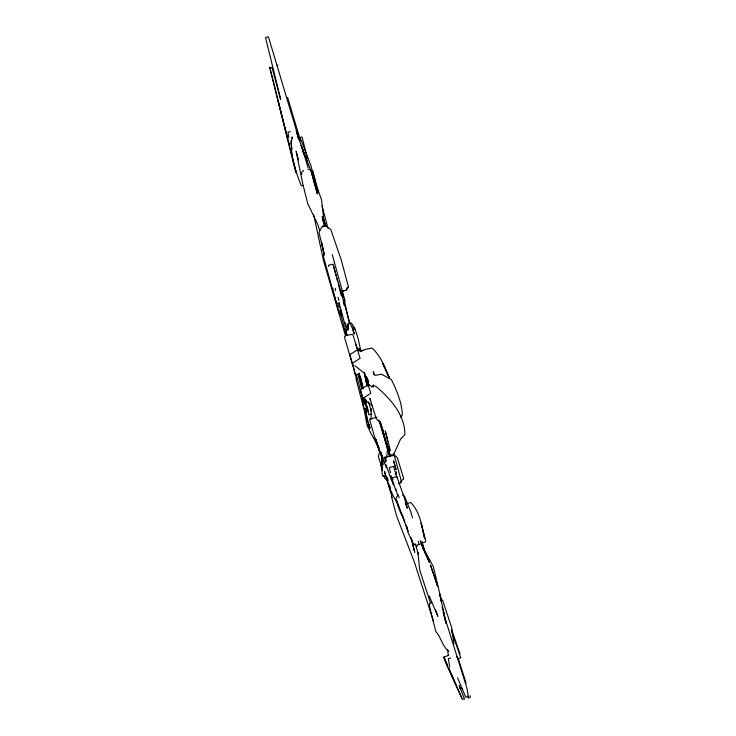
<?xml version="1.0" encoding="UTF-8"?>
<svg xmlns="http://www.w3.org/2000/svg" width="736" height="736" viewBox="0 0 736 736"><rect width="100%" height="100%" fill="white"/><g stroke="black" fill="none" stroke-linecap="round" stroke-linejoin="round"><path stroke-width="1.1" d="M448.353 655.62L447.543 649.4M371.202 408.351L371.036 419.299M396.612 471.776L396.483 473.736L395.333 474.03M332.92 288.19L332.902 289.883M372.839 386.989L373.29 384.891L373.4 387.007M453.376 645.555L453.836 643.595L451.582 627.274L442.502 599.95L440.441 600.65L441.076 599.04L433.302 566.545L424.626 550.546L421.746 541.098M379.748 451.159L378.396 456.734L382.38 468.952L380.733 462.99L382.37 474.683L382.959 476.339L385.443 475.925M303.398 185.417L301.282 185.849C295.357 170.669 289.276 153.272 292.109 136.868L292.413 138.267M392.941 455.97L400.623 438.987L404.809 434.755C405.214 414.791 390.163 398.526 375.884 386.326L373.667 385.839L371.79 386.694M303.664 170.347L301.613 172.5L301.815 174.432M400.255 417.238L402.307 415.15C401.976 402.61 396.75 390.632 391.35 379.491L381.487 374.238L374.854 375.434L373.336 371.671L373.667 374.458M345.8 290.205L348.45 286.966L341.256 260.02L330.758 229.43L325.974 225.989L321.761 227.102L319.001 232.539L324.309 254.674M400.366 481.749L403.742 478.75L397.403 457.93L393.263 453.79M277.196 65.688L277.987 65.062M346.619 288.199L348.45 286.966L346.104 290.288L342.148 291.336M352.599 363.133L360.042 358.34L357.632 350.051M365.396 402.426L363.096 403.779L366.62 423.016L367.871 426.825L369.288 428.113L367.227 425.012L370.613 432.832L378.939 447.681M360.493 351.642L365.203 349.416L372.085 348.054C380.825 356.049 385.14 367.402 389.445 378.157L385.241 369.049M344.209 301.604L345.055 300.996L332.249 254.601M462.236 688.326L460.11 688.905L459.227 685.566L464.536 699.108L462.245 699.2L446.246 663.992L444.084 657L448.693 655.325M457.617 658.886L460.791 657.828L451.656 631.46M398.36 483.644L401.359 482.752L401.074 480.13L394.202 455.032L385.811 457.249L386.216 461.306M346.647 335.312L352.792 334.356L357.558 349.977M383.53 457.829L386.722 456.982L387.578 448.482L378.93 420.1M371.597 414.046L368.883 414.791L364.357 398.424M290.297 131.661L287.997 132.287L288.788 137.733M336.968 303.517L339.287 302.892M359.536 373.695L355.424 374.808L344.374 336.582M335.423 288.392L335.395 290.6M341.559 291.327L344.742 290.481M340.989 315.827L341.826 315.606M406.833 503.599L410.798 502.55C420.155 512.265 421.866 525.946 424.654 538.504M422.105 542.892L425.114 542.092L425.748 541.107L421.121 523.066L424.608 538.402M450.653 658.058L448.344 658.656L449.696 666.816M359.794 375.406L359.076 375.599L362.13 388.645M363.032 398.25L362.314 398.434L363.897 404.901M376.906 417.183L369.536 419.134L376.464 443.836L382.462 456.973L380.448 451.821M382.665 456.412L381.947 456.596L380.751 452.051L382.49 462.153M389.013 455.262L390.926 454.765M392.665 454.903L390.08 455.575L387.311 448.73M322.69 219.484L324.263 225.777L322.212 226.237M360.631 350.667L363.271 350.226M358.837 349.333L360.208 349.122L360.87 350.649M349.959 323.141L351.182 323.233L352.673 324.521L353.519 327.768M288.917 143.64L269.707 67.252L272.118 67.666L280.517 99.139M307.906 169.234L310.85 170.053L317.336 193.844L311.328 171.92L301.079 145.406L307.059 161.524L302.625 149.583L308.145 167.817M364.872 398.673L363.354 398.185L370.788 393.236L368.175 385.02M415.058 544.75L413.356 543.702L408.204 532.965L406.272 525.164L407.965 531.318L402.022 514.979M402.804 515.918L401.552 515.154L397.836 505.65L397.136 501.271M402.564 495.08L404.552 496.22L410.955 512.238L412.464 517.804M360.824 351.587L358.119 349.471L349.839 354.623L352.424 363.777M354.872 365.691L363.74 372.738L368.405 381.662L367.411 378.405M372.462 405.895L363.29 398.746L360.346 389.776L368.727 384.348L371.827 386.888M297.519 137.126L301.41 140.87L310.859 165.536L315.422 182.114M387.578 480.994L384.716 478.253L383.778 475.539M448.758 651.314C442.189 646.199 441.25 637.542 435.795 631.451L429.732 607.31L429.493 603.391L431.609 602.986L430.146 601.938L419.741 570.133L417.919 552.313L418.425 554.328M287.592 97.437L300.518 140.576M404.864 521.944L395.876 498.511L397.688 495.54L395.664 488.437M398.526 505.972L390.43 490.388L384.569 471.288M302.625 151.276L305.127 156.437L296.332 131.431L299.727 141.091M370.714 400.255L369.84 398.397L376.225 418.591L380.218 422.528L389.335 451.159L390.384 450.561L385.25 430.946L387.789 441.232M384.312 367.025L382.444 362.977L389.445 378.157M456.32 685.786L461.914 697.94M443.523 657.266L456.016 684.756L448.564 667.543M382.886 429.98L381.607 427.082L384.054 434.737L380.356 421.664M444.084 657L444.976 659.106M445.869 661.213L447.221 664.378M429.226 595.967L437.846 616.336L435.629 609.804M457.599 677.893L465.704 697.112L468.317 696.422L466.937 688.169L443.182 612.278L446.136 622.895M390.154 453.992L390.945 455.989M405.196 502.936L407.293 508.245L407.082 507.113C404.432 496.598 400.117 486.79 396.906 476.523L392.555 477.673L392.932 479.458M378.828 447.7L375.599 439.456L379.868 452.051L375.369 438.27L379.16 450.708M360.548 350.446L359.84 348.634L358.404 348.892L358.993 351.017M467.562 696.035L468.363 698.096L470.46 697.029L470.194 695.75M385.857 464.462L391.331 479.734M380.926 453.266L386.382 467.884M456.78 656.429L457.286 657.782M311.328 171.92L321.531 199.787L323.941 220.69M393.254 484.895L391.193 478.888M395.747 490.25L391.018 475.612M433.513 621.442L414.488 562.433L396.557 515.862L391.368 496.22M422.234 545.266L421.719 543.757L416.935 545.026L417.036 546.636M420.247 540.73L423.117 549.028M440.514 599.26L441.26 601.413M422.133 543.665L425.463 553.343M439.861 595.24L441.71 600.613M451.637 629.51L460.046 653.982M398.139 494.601L399.206 497.849M458.059 657.929L466.109 683.201M396.888 477.241L393.502 466.458L389.372 467.553L390.42 472.834M441.986 606.942L444.351 614.615L439.502 593.244M325.928 226.697L323.702 219.411L324.079 222.07M380.116 423.154L389.767 456.642M355.755 343.721L357.705 350.115M319.47 229.963L317.842 224.627L307.786 203.78L302.846 184.212L296.13 151.303L298.54 159.933M418.287 554.208L415.279 543.83M348.036 325.008L348.432 326.315M387.256 477.388L388.24 480.599M389.537 484.886L390.512 488.097M384.496 472.144L390.972 493.47L391.69 493.286L391.34 491.252M363.888 408.793L356.049 379.022M364.026 404.073L356.215 374.219M345.635 336.343L323.426 260.222L313.692 214.664M298.66 138.055L268.428 36.8L265.54 37.564L280.692 99.526M349.756 322.911L333.022 264.114L328.458 265.319L328.698 266.414M296.028 171.148L296.626 173.153L296.074 171.01M366.418 376.97L368.414 385.535M337.934 297.178L338.873 300.472M345.156 322.423L347.355 330.114M353.666 326.241L354.559 329.36M345.672 327.207L339.103 302.846M347.153 335.45L345.368 328.44M336.38 303.296L323.527 256.901L323.454 254.812M341.863 290.803L343.648 297.298M368.561 401.755L371.174 411.222M359.076 373.078L363.271 388.295M361.68 388.746L358.119 374.79M296.452 130.051L298.273 137.595M333.196 290.978L339.756 315.072M333.224 265.208L336.159 276.129M336.748 278.318L337.622 281.594M338.21 283.774L341.357 295.854M327.962 228.215L322.083 206.025M366.62 377.218L368.902 385.811M312.717 170.54L318.568 192.722M366.556 377.007L367.954 382.269M364.762 376.206L367.338 385.968M380.549 452.125L381.506 455.75M340.676 310.408L341.817 314.787M418.241 541.337L418.83 543.6M410.909 537.418L414.745 552.294L411.516 538.908M361.551 384.799L362.406 388.111M446.172 622.923L444.056 614.661L445.952 623.521M338.302 304.483L339.158 307.804M339.719 310.012L346.251 335.45M288.613 142.011L289.736 146.381M291.668 153.879L292.486 157.09M287.767 138.727L277.895 100.289L295.688 172.187M290.048 148.074L291.75 154.735M292.321 156.952L293.167 160.273M293.738 162.49L295.44 169.151M306.378 154.266L302.054 136.979L300.251 137.384L300.84 140.171M306.654 155.351L307.482 158.672M269.707 67.252L277.803 100.022M352.737 363.685L356.482 379.114M325.192 223.082L325.974 226.384M360.428 376.887L363.234 388.856M365.783 399.74L366.546 403.006M364.421 398.434L366.914 410.458M324.364 254.803L321.43 242.043L324.116 254.849M343.224 301.024L344.227 305.486M360.75 350.594L358.165 338.716L354.697 327.778L352.47 328.357L350.161 323.122L347.834 323.748L348.487 329.802L348.064 324.861L348.542 329.397L346.334 329.995L346.343 331.531M344.19 299.478L349.434 323.757M387.32 443.918L387.918 447.102M367.264 406.3L368.294 411.893M364.532 372.499L367.016 386.069M381.478 453.965L383.318 464.802M390.991 491.17L392.104 497.692M324.263 225.777L324.374 226.541M382.462 466.937L382.481 470.166L381.23 453.652L382.251 464.232M384.624 457.028L385.342 462.318M365.332 375.222L365.994 381.883M291.143 141.625L291.76 149.38L291.06 140.521M389.169 446.697L389.27 454.738M382.453 466.642L382.462 468.216M272.062 67.556L270.664 67.602L272.062 67.556M354.283 333.758L352.47 328.357L354.283 333.758M422.906 547.032L421.719 543.757L423.743 550.114L429.53 562.672L422.906 547.032M370.033 427.864L367.264 420.219L365.332 408.719L367.319 419.538L370.033 427.864M436.972 583.896L430.44 564.972L437.644 586.39L436.972 583.896M396.014 469.375L393.659 461.04L396.014 469.375M323.95 222.944L322.23 216.77L323.95 222.944"/></g></svg>
